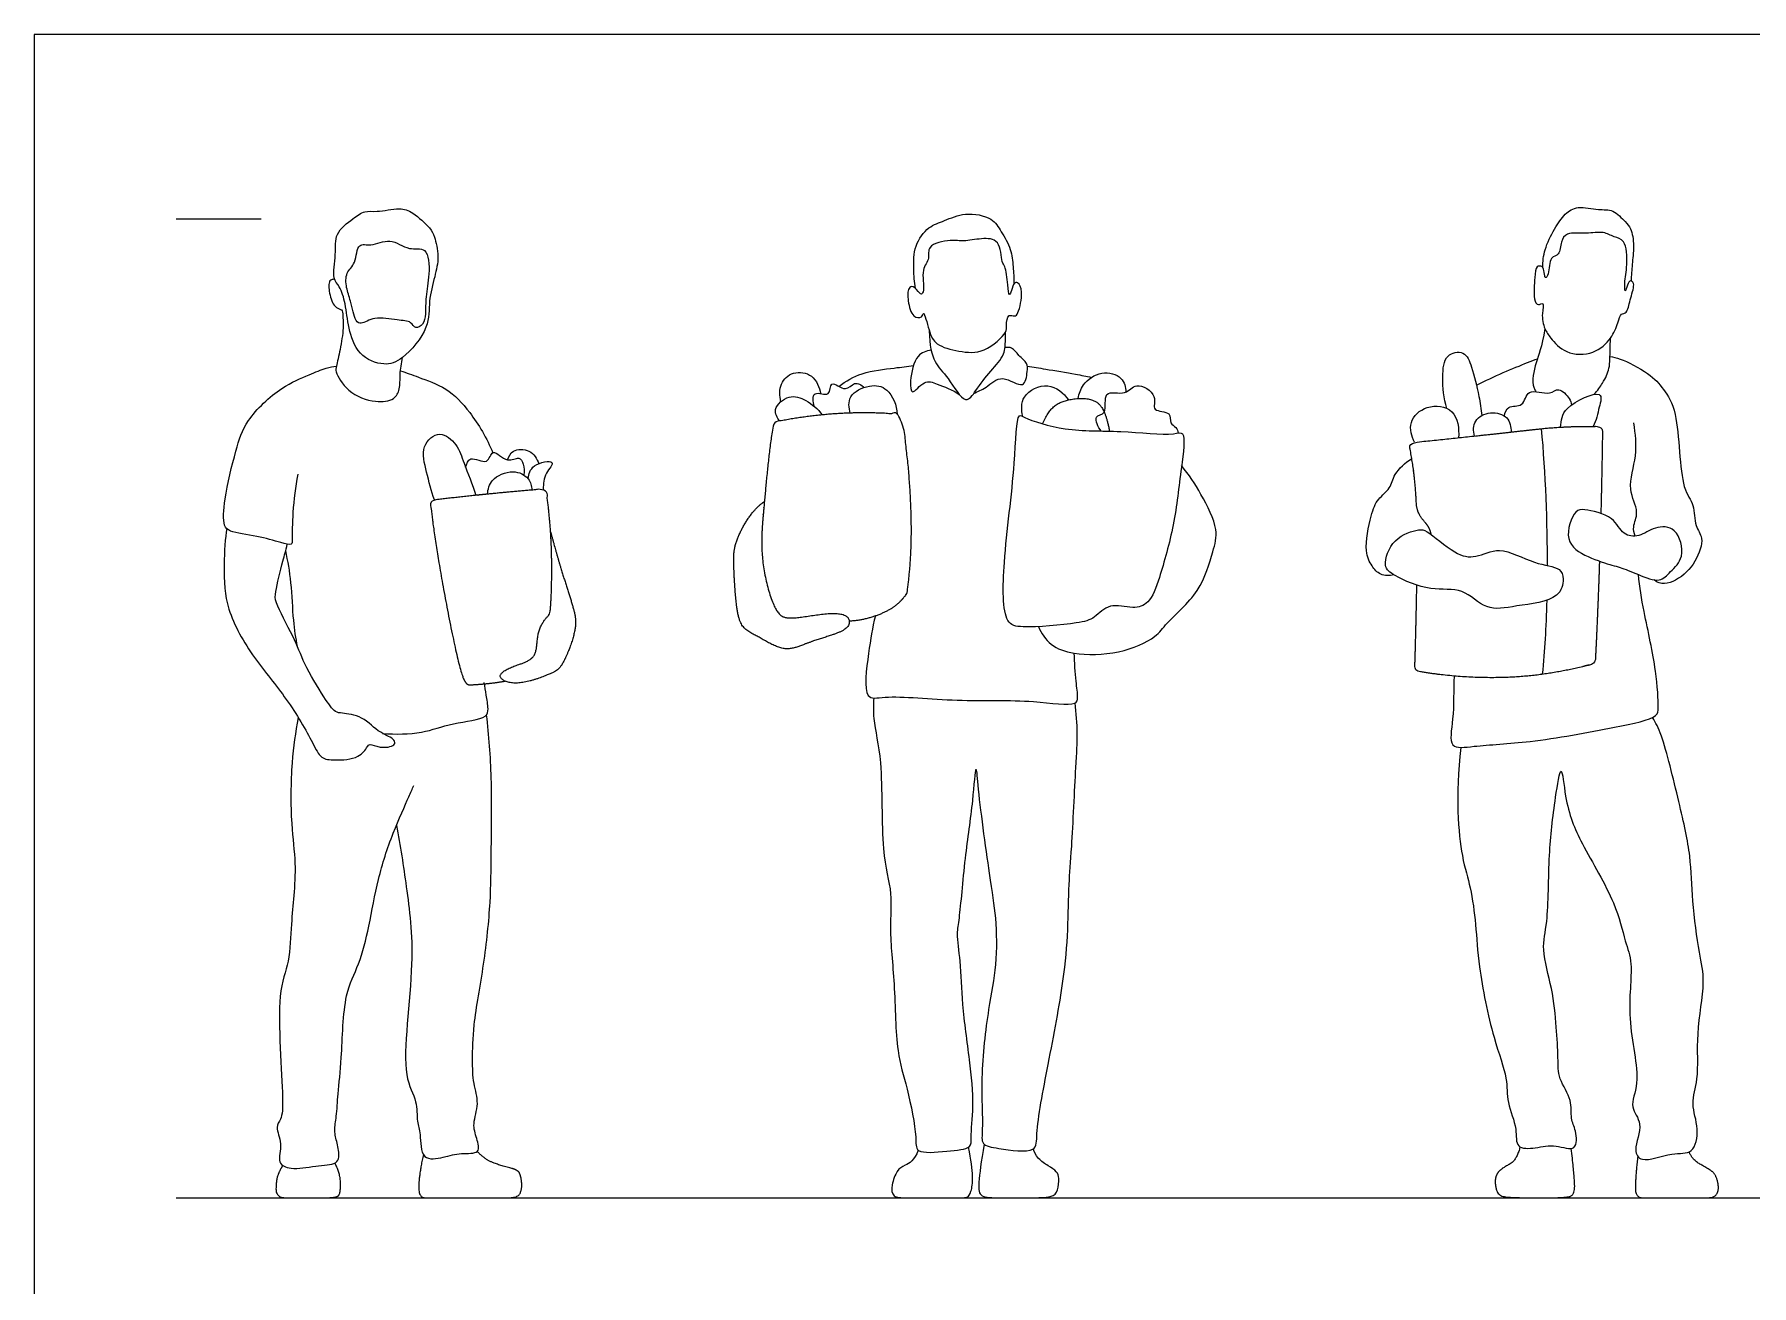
# Model space of a CAD drawing. Header units: millimetres. Extents: x 10.5 to 30.4, y -4.5 to 5.4.
# Drawn here: x 17.684 to 20.759, y 3.131 to 5.371 of the extents above; entities that cross this region are included whole.
import ezdxf

# ---------------------------------------------------------------- set-up
doc = ezdxf.new("R2010")
doc.units = ezdxf.units.MM
for name, color, linetype, true_color in [('AG-DIAGRAM', 7, 'Continuous', 0xfecc66), ('AG-GUIDES', 7, 'Continuous', 0xcccccc), ('AG-PEOPLE', 7, 'Continuous', 0x66ccff), ('X-VPRT', 6, 'Continuous', 0xff00ff)]:
    doc.layers.add(name, color=color, linetype=linetype, true_color=true_color)

msp = doc.modelspace()

# ---------------------------------------------------------------- linework, layer by layer
at = {"layer": 'AG-DIAGRAM'}
msp.add_line((17.9378, 3.2884), (23.5258, 3.2884), dxfattribs=at)
at = {"layer": 'AG-GUIDES'}
msp.add_lwpolyline([(17.9378, 5.041), (18.0902, 5.041)], dxfattribs=at)
at = {"layer": 'AG-PEOPLE'}
for points, knots in [([(18.2476, 4.8453), (18.2509, 4.8301), (18.2623, 4.7952), (18.3098, 4.7761), (18.3455, 4.7892), (18.3928, 4.8455), (18.3888, 4.8928), (18.4008, 4.9374), (18.4092, 4.9723), (18.401, 5.009), (18.3927, 5.025), (18.3619, 5.0534), (18.3379, 5.0618), (18.2975, 5.0524), (18.2748, 5.0563), (18.2538, 5.041), (18.2199, 5.0149), (18.2252, 4.978), (18.216, 4.934), (18.2319, 4.9201), (18.2421, 4.8855), (18.244, 4.8611), (18.2476, 4.8453)], [0, 0, 0, 0, 0.393521, 0.789862, 1.131269, 1.60567, 1.998013, 2.381501, 2.729105, 3.067699, 3.315802, 3.67574, 3.967518, 4.328788, 4.597257, 4.882001, 5.240426, 5.585989, 5.956155, 6.201967, 6.534059, 6.942727, 6.942727, 6.942727, 6.942727]), ([(19.2613, 4.9164), (19.2594, 4.9279), (19.258, 4.9511), (19.2581, 4.9932), (19.2837, 5.0278), (19.3139, 5.0373), (19.3499, 5.0538), (19.3994, 5.0444), (19.415, 5.018), (19.4337, 4.987), (19.4362, 4.9552), (19.4378, 4.9349), (19.4377, 4.9248)], [0, 0, 0, 0, 0.333284, 0.69624, 1.051954, 1.364647, 1.719511, 2.101853, 2.407294, 2.74297, 3.060606, 3.371541, 3.371541, 3.371541, 3.371541]), ([(20.3845, 4.9538), (20.3847, 4.9646), (20.3867, 4.9863), (20.4051, 5.0229), (20.4231, 5.0503), (20.4476, 5.0654), (20.4842, 5.0557), (20.5108, 5.0591), (20.532, 5.0354), (20.5441, 5.0244), (20.5485, 4.9911), (20.5444, 4.9598), (20.5433, 4.9397), (20.5426, 4.9298)], [0, 0, 0, 0, 0.328417, 0.697696, 1.028628, 1.32429, 1.672643, 1.968268, 2.278433, 2.512215, 2.836044, 3.167795, 3.484114, 3.484114, 3.484114, 3.484114]), ([(20.506, 4.8274), (20.4986, 4.8171), (20.4764, 4.7969), (20.4254, 4.7972), (20.3988, 4.827), (20.3872, 4.8436), (20.3815, 4.8691), (20.3883, 4.8935), (20.3751, 4.8843), (20.3669, 4.8992), (20.3708, 4.9346), (20.3713, 4.9566), (20.3848, 4.957), (20.3877, 4.9457), (20.3882, 4.9323), (20.3971, 4.9435), (20.3957, 4.9739), (20.4161, 4.975), (20.4161, 5.0005), (20.4276, 5.0181), (20.4625, 5.0131), (20.4929, 5.0196), (20.5117, 5.0078), (20.5346, 5.0036), (20.5367, 4.9572), (20.5308, 4.9296), (20.5314, 4.9059), (20.5362, 4.923), (20.5412, 4.9321), (20.5506, 4.9248), (20.5413, 4.8995), (20.5371, 4.8754), (20.5298, 4.8708), (20.524, 4.8716), (20.5189, 4.8527), (20.5123, 4.8364), (20.506, 4.8274)], [0, 0, 0, 0, 0.367915, 0.764315, 1.117678, 1.376732, 1.680197, 1.922859, 2.08654, 2.28962, 2.647698, 2.902923, 3.069932, 3.264018, 3.44074, 3.60763, 3.915579, 4.133878, 4.406008, 4.650767, 4.983128, 5.305771, 5.569732, 5.82311, 6.193976, 6.531037, 6.742551, 6.934857, 7.111529, 7.260999, 7.557842, 7.847837, 8.000237, 8.117031, 8.353285, 8.672767, 8.672767, 8.672767, 8.672767]), ([(18.243, 4.9181), (18.2446, 4.9098), (18.2506, 4.895), (18.257, 4.8582), (18.2698, 4.8511), (18.294, 4.8679), (18.3322, 4.8584), (18.3585, 4.8591), (18.3656, 4.8421), (18.3817, 4.8523), (18.3847, 4.8714), (18.3839, 4.903), (18.3922, 4.9393), (18.3893, 4.993), (18.3531, 4.9824), (18.3211, 5.0092), (18.2883, 4.99), (18.2613, 5.0001), (18.2607, 4.9601), (18.2406, 4.9457), (18.2414, 4.9264), (18.243, 4.9181)], [0, 0, 0, 0, 0.290717, 0.632342, 0.817668, 1.108494, 1.47062, 1.75503, 1.960895, 2.171128, 2.419538, 2.736467, 3.104557, 3.477404, 3.777139, 4.127404, 4.46285, 4.720554, 5.0384, 5.317643, 5.605911, 5.605911, 5.605911, 5.605911]), ([(19.4226, 4.8379), (19.4177, 4.8289), (19.3844, 4.7988), (19.3405, 4.8025), (19.297, 4.814), (19.2858, 4.8379), (19.2761, 4.8797), (19.2734, 4.8622), (19.2542, 4.8648), (19.2478, 4.8934), (19.247, 4.9168), (19.2582, 4.9223), (19.2678, 4.9081), (19.2724, 4.905), (19.2785, 4.9144), (19.2706, 4.9507), (19.2884, 4.9688), (19.2803, 4.9948), (19.3256, 5.0044), (19.3476, 4.9998), (19.3787, 5.0065), (19.4145, 5.0054), (19.4147, 4.9629), (19.423, 4.9562), (19.4266, 4.9252), (19.4288, 4.9002), (19.4339, 4.9134), (19.4368, 4.927), (19.4462, 4.9277), (19.455, 4.9091), (19.4465, 4.8733), (19.4399, 4.865), (19.4263, 4.8721), (19.4235, 4.8488), (19.425, 4.8424), (19.4226, 4.8379)], [0, 0, 0, 0, 0.395493, 0.776622, 1.137088, 1.441, 1.755158, 1.904978, 2.112059, 2.413642, 2.681188, 2.839234, 3.063193, 3.177941, 3.335776, 3.67266, 3.946403, 4.195797, 4.544307, 4.824135, 5.141148, 5.447402, 5.779421, 5.961462, 6.283819, 6.52169, 6.680257, 6.893028, 7.028886, 7.269046, 7.613316, 7.776871, 7.953052, 8.19123, 8.392098, 8.392098, 8.392098, 8.392098]), ([(18.2214, 4.9329), (18.2185, 4.9325), (18.2097, 4.9318), (18.2116, 4.9068), (18.2194, 4.8832), (18.2318, 4.8792), (18.2361, 4.8764), (18.2361, 4.8625), (18.2374, 4.8526), (18.2359, 4.8337), (18.2319, 4.8088), (18.2248, 4.7773), (18.2223, 4.7663), (18.2447, 4.7283), (18.2928, 4.7108), (18.3283, 4.7157), (18.3394, 4.7364), (18.3377, 4.7626), (18.3412, 4.7827), (18.343, 4.7928)], [0, 0, 0, 0, 0.169292, 0.437766, 0.72614, 0.917455, 1.035411, 1.239395, 1.47083, 1.47083, 1.835673, 2.152467, 2.336253, 2.696206, 3.109099, 3.434655, 3.689925, 3.981054, 4.300118, 4.300118, 4.300118, 4.300118]), ([(19.2862, 4.8406), (19.2865, 4.8142), (19.2937, 4.7821), (19.3198, 4.7595), (19.3501, 4.7044), (19.3711, 4.7364), (19.395, 4.7685), (19.4227, 4.7963), (19.4222, 4.8232), (19.4227, 4.833), (19.4226, 4.8379)], [0, 0, 0, 0, 0.37796, 0.728751, 1.122543, 1.400846, 1.774706, 2.122942, 2.403065, 2.6181, 2.6181, 2.6181, 2.6181]), ([(20.3885, 4.8444), (20.3823, 4.8098), (20.3734, 4.7884), (20.3634, 4.7484), (20.3709, 4.7336), (20.3723, 4.7315)], [0, 0, 0, 0, 0.448457, 0.8527232, 0.9209358, 0.9209358, 0.9209358, 0.9209358]), ([(20.4769, 4.7268), (20.4827, 4.7333), (20.4949, 4.7514), (20.5053, 4.772), (20.5048, 4.8058), (20.5058, 4.8201), (20.506, 4.8274)], [1.860591, 1.860591, 1.860591, 1.860591, 2.068354, 2.380472, 2.708196, 2.979501, 2.979501, 2.979501, 2.979501]), ([(19.2895, 4.8061), (19.2811, 4.8042), (19.2609, 4.799), (19.2514, 4.7543), (19.2531, 4.7207), (19.2776, 4.7548), (19.301, 4.7441), (19.3282, 4.7352), (19.3398, 4.7266)], [0, 0, 0, 0, 0.287386, 0.670272, 0.921218, 1.212804, 1.484904, 1.856874, 1.856874, 1.856874, 1.856874]), ([(19.3659, 4.7283), (19.3732, 4.7321), (19.3886, 4.7372), (19.4159, 4.7661), (19.4576, 4.7317), (19.4615, 4.7684), (19.4632, 4.783), (19.4458, 4.7957), (19.4352, 4.8113), (19.4258, 4.811), (19.4219, 4.8105)], [0, 0, 0, 0, 0.2806, 0.609015, 0.950123, 1.228154, 1.447054, 1.698405, 1.939161, 2.133915, 2.133915, 2.133915, 2.133915]), ([(20.213, 4.7016), (20.2069, 4.7193), (20.2046, 4.7551), (20.2075, 4.7995), (20.2463, 4.806), (20.2584, 4.7732), (20.2694, 4.732), (20.2741, 4.7003), (20.2754, 4.6887)], [0, 0, 0, 0, 0.433926, 0.796012, 1.098097, 1.410815, 1.838105, 2.078409, 2.078409, 2.078409, 2.078409]), ([(18.1554, 4.5836), (18.1513, 4.5611), (18.1459, 4.5188), (18.1454, 4.4694), (18.1461, 4.4556), (18.122, 4.4622), (18.0837, 4.4734), (18.0348, 4.4792), (18.021, 4.4923), (18.0235, 4.5431), (18.0443, 4.6261), (18.0613, 4.6816), (18.1244, 4.7407), (18.1736, 4.7609), (18.2054, 4.7743), (18.2185, 4.7764), (18.2247, 4.7772)], [0, 0, 0, 0, 0.47537, 0.873634, 1.040365, 1.28835, 1.671798, 2.067468, 2.289246, 2.681391, 3.217432, 3.658988, 4.179844, 4.603435, 4.930895, 5.179967, 5.179967, 5.179967, 5.179967]), ([(18.3393, 4.7689), (18.3502, 4.7654), (18.3716, 4.7572), (18.4244, 4.7387), (18.4656, 4.6951), (18.4947, 4.6479), (18.5046, 4.6221)], [0, 0, 0, 0, 0.335093, 0.753722, 1.197069, 1.718481, 1.718481, 1.718481, 1.718481]), ([(19.0206, 4.7136), (19.0177, 4.7237), (19.0175, 4.7468), (19.0415, 4.7692), (19.0795, 4.764), (19.0897, 4.7395), (19.0915, 4.728)], [0, 0, 0, 0, 0.31694, 0.620081, 0.942438, 1.276271, 1.276271, 1.276271, 1.276271]), ([(19.1244, 4.741), (19.1372, 4.7503), (19.1641, 4.7672), (19.2236, 4.7736), (19.2463, 4.777), (19.2578, 4.7782)], [0, 0, 0, 0, 0.389537, 0.819338, 1.151958, 1.151958, 1.151958, 1.151958]), ([(19.4619, 4.7771), (19.4728, 4.7754), (19.4938, 4.772), (19.5484, 4.7632), (19.5671, 4.7591), (19.5767, 4.757)], [0, 0, 0, 0, 0.325532, 0.739375, 1.046266, 1.046266, 1.046266, 1.046266]), ([(19.5529, 4.7192), (19.5543, 4.7278), (19.5596, 4.7456), (19.5935, 4.7713), (19.6335, 4.7593), (19.6378, 4.7395), (19.6384, 4.7309)], [0, 0, 0, 0, 0.289766, 0.641731, 0.977813, 1.265625, 1.265625, 1.265625, 1.265625]), ([(20.266, 4.7431), (20.2816, 4.7512), (20.3118, 4.7654), (20.353, 4.7817), (20.37, 4.7888), (20.3751, 4.7903)], [0, 0, 0, 0, 0.421007, 0.807957, 1.010306, 1.010306, 1.010306, 1.010306]), ([(20.505, 4.7944), (20.5112, 4.7933), (20.5244, 4.7915), (20.5777, 4.7639), (20.6006, 4.7369), (20.6297, 4.6937), (20.629, 4.5583), (20.6573, 4.5318), (20.6553, 4.4902), (20.6749, 4.4699), (20.6595, 4.4256), (20.6277, 4.3919), (20.5948, 4.384), (20.5843, 4.3944)], [0, 0, 0, 0, 0.252203, 0.695697, 1.111067, 1.531376, 2.201771, 2.560272, 2.908024, 3.197383, 3.575081, 3.962372, 4.290944, 4.290944, 4.290944, 4.290944]), ([(19.08, 4.7055), (19.0781, 4.7127), (19.0746, 4.737), (19.1114, 4.7189), (19.1066, 4.7562), (19.138, 4.7279), (19.1511, 4.7522), (19.165, 4.7431), (19.1697, 4.7391)], [0, 0, 0, 0, 0.266332, 0.540494, 0.779813, 1.063395, 1.309726, 1.552485, 1.552485, 1.552485, 1.552485]), ([(19.1446, 4.6932), (19.1422, 4.7025), (19.1389, 4.7262), (19.1791, 4.7455), (19.2145, 4.7399), (19.2282, 4.7069), (19.2288, 4.6913)], [0, 0, 0, 0, 0.304365, 0.654584, 0.974697, 1.360892, 1.360892, 1.360892, 1.360892]), ([(19.4536, 4.6873), (19.4512, 4.6986), (19.4486, 4.7261), (19.5006, 4.7524), (19.5266, 4.7288), (19.5357, 4.7168)], [0, 0, 0, 0, 0.33284, 0.716088, 1.095144, 1.095144, 1.095144, 1.095144]), ([(19.5942, 4.661), (19.5884, 4.6676), (19.5777, 4.6903), (19.6073, 4.6895), (19.5938, 4.7379), (19.64, 4.7225), (19.6543, 4.7517), (19.6977, 4.7258), (19.6814, 4.6946), (19.7217, 4.6971), (19.7151, 4.6739), (19.7295, 4.6687), (19.7313, 4.6609), (19.732, 4.6574)], [0, 0, 0, 0, 0.288424, 0.519418, 0.837019, 1.155674, 1.437651, 1.778915, 2.046935, 2.333165, 2.559786, 2.759208, 2.944216, 2.944216, 2.944216, 2.944216]), ([(20.3158, 4.6882), (20.3171, 4.6938), (20.3207, 4.7084), (20.3517, 4.7022), (20.3553, 4.7405), (20.398, 4.7229), (20.4125, 4.742), (20.4339, 4.719), (20.4354, 4.7118), (20.4363, 4.7079)], [0, 0, 0, 0, 0.239415, 0.519537, 0.812365, 1.156671, 1.400107, 1.688125, 1.888141, 1.888141, 1.888141, 1.888141]), ([(19.0181, 4.6788), (19.0139, 4.6848), (19.004, 4.7009), (19.0354, 4.7282), (19.0665, 4.7172), (19.087, 4.7006), (19.0943, 4.6899)], [0, 0, 0, 0, 0.264517, 0.5872, 0.899582, 1.251315, 1.251315, 1.251315, 1.251315]), ([(20.155, 4.6408), (20.1496, 4.6514), (20.1423, 4.6783), (20.1754, 4.7096), (20.2302, 4.7041), (20.2352, 4.665), (20.2337, 4.6491)], [0, 0, 0, 0, 0.346018, 0.708535, 1.095095, 1.496882, 1.496882, 1.496882, 1.496882]), ([(20.4166, 4.668), (20.418, 4.6798), (20.418, 4.7048), (20.4964, 4.7398), (20.4843, 4.701), (20.4805, 4.6801), (20.4748, 4.6694)], [0, 0, 0, 0, 0.346835, 0.802554, 1.075458, 1.424515, 1.424515, 1.424515, 1.424515]), ([(19.4476, 4.688), (19.4416, 4.6825), (19.4404, 4.5876), (19.4179, 4.4373), (19.417, 4.3162), (19.4549, 4.3078), (19.5504, 4.3156), (19.5819, 4.3247), (19.6086, 4.355), (19.6504, 4.3414), (19.6821, 4.3521), (19.6999, 4.4022), (19.7264, 4.495), (19.7356, 4.5864), (19.7471, 4.6635), (19.7192, 4.6518), (19.6237, 4.6634), (19.5357, 4.6587), (19.4596, 4.6823), (19.4496, 4.6899), (19.4476, 4.688)], [0, 0, 0, 0, 0.520292, 1.274582, 1.850903, 2.158208, 2.709101, 3.040627, 3.370189, 3.72725, 4.029248, 4.423086, 4.9804, 5.554185, 5.992743, 6.222658, 6.770182, 7.334391, 7.823866, 8.001257, 8.001257, 8.001257, 8.001257]), ([(20.2622, 4.6521), (20.2602, 4.6609), (20.2596, 4.6822), (20.2907, 4.6976), (20.3242, 4.6888), (20.328, 4.6681), (20.3279, 4.6592)], [0, 0, 0, 0, 0.3007, 0.619181, 0.937504, 1.236393, 1.236393, 1.236393, 1.236393]), ([(20.5499, 4.4729), (20.5484, 4.4784), (20.5446, 4.4903), (20.559, 4.5173), (20.5338, 4.5578), (20.5557, 4.6173), (20.5504, 4.6561), (20.5477, 4.6755)], [0, 0, 0, 0, 0.238934, 0.537347, 0.915439, 1.36506, 1.809174, 1.809174, 1.809174, 1.809174]), ([(18.4004, 4.5377), (18.394, 4.5537), (18.3872, 4.5865), (18.3737, 4.6333), (18.41, 4.6653), (18.4423, 4.6363), (18.4528, 4.6029), (18.4683, 4.5653), (18.4743, 4.5459)], [0, 0, 0, 0, 0.412526, 0.799097, 1.138884, 1.474457, 1.820428, 2.26771, 2.26771, 2.26771, 2.26771]), ([(18.456, 4.5962), (18.4577, 4.6019), (18.4623, 4.6199), (18.4972, 4.5968), (18.5026, 4.6345), (18.5304, 4.6012), (18.5519, 4.6178), (18.5608, 4.6012), (18.5618, 4.5886), (18.5602, 4.5824)], [0, 0, 0, 0, 0.241945, 0.544263, 0.79682, 1.103727, 1.361345, 1.572368, 1.824414, 1.824414, 1.824414, 1.824414]), ([(18.531, 4.6095), (18.5331, 4.6154), (18.5391, 4.6288), (18.5728, 4.6294), (18.5839, 4.6114), (18.5871, 4.6025)], [0, 0, 0, 0, 0.2473511, 0.5495004, 0.8549356, 0.8549356, 0.8549356, 0.8549356]), ([(18.4951, 4.548), (18.4961, 4.5568), (18.5001, 4.5761), (18.5405, 4.594), (18.5708, 4.5782), (18.5742, 4.5625), (18.5746, 4.5553)], [0, 0, 0, 0, 0.293957, 0.652863, 0.966795, 1.231445, 1.231445, 1.231445, 1.231445]), ([(18.5679, 4.5756), (18.5694, 4.584), (18.5726, 4.602), (18.6227, 4.6116), (18.596, 4.5841), (18.5955, 4.5664), (18.5949, 4.5567)], [0, 0, 0, 0, 0.29082, 0.613022, 0.880657, 1.190693, 1.190693, 1.190693, 1.190693]), ([(19.4815, 4.311), (19.4866, 4.299), (19.5028, 4.2753), (19.5466, 4.2596), (19.6249, 4.2601), (19.6926, 4.2901), (19.7106, 4.319), (19.7735, 4.3714), (19.7934, 4.444), (19.8056, 4.4849), (19.7727, 4.55), (19.7511, 4.583), (19.738, 4.5991)], [0, 0, 0, 0, 0.353058, 0.727688, 1.231621, 1.703446, 2.029315, 2.530721, 3.017636, 3.377213, 3.84323, 4.288413, 4.288413, 4.288413, 4.288413]), ([(20.1181, 4.4035), (20.1105, 4.4016), (20.0928, 4.4017), (20.0778, 4.4201), (20.0638, 4.4466), (20.0762, 4.5095), (20.0876, 4.5397), (20.1131, 4.5575), (20.1171, 4.5854), (20.1384, 4.6045), (20.1501, 4.6116)], [0, 0, 0, 0, 0.281756, 0.550523, 0.862344, 1.320206, 1.653196, 1.957216, 2.255501, 2.626017, 2.626017, 2.626017, 2.626017]), ([(20.5929, 4.3944), (20.5828, 4.3926), (20.5558, 4.4042), (20.5232, 4.4175), (20.5082, 4.4206), (20.4647, 4.4346), (20.4192, 4.4621), (20.4411, 4.5204), (20.4599, 4.5213), (20.5131, 4.5097), (20.5259, 4.474), (20.5584, 4.4704), (20.5843, 4.4908), (20.6266, 4.4906), (20.6403, 4.4338), (20.6136, 4.4103), (20.6011, 4.3959), (20.5929, 4.3944)], [0, 0, 0, 0, 0.358383, 0.70179, 0.926983, 1.316189, 1.715242, 2.120392, 2.356099, 2.767401, 3.106795, 3.404025, 3.734728, 4.073608, 4.471058, 4.806983, 5.099327, 5.099327, 5.099327, 5.099327]), ([(18.0287, 4.4859), (18.025, 4.4706), (18.0227, 4.4064), (18.0255, 4.3409), (18.0766, 4.2518), (18.1353, 4.1853), (18.1813, 4.1069), (18.1954, 4.074), (18.2225, 4.0712), (18.2645, 4.0734), (18.2796, 4.0947), (18.2846, 4.1022), (18.3024, 4.0925), (18.3303, 4.0962), (18.3296, 4.111), (18.3003, 4.1197), (18.2734, 4.1509), (18.2358, 4.1562), (18.2214, 4.1567), (18.2004, 4.187), (18.1656, 4.2452), (18.15, 4.2912), (18.114, 4.3531), (18.1153, 4.3733), (18.1268, 4.4226), (18.1343, 4.4468), (18.1365, 4.4585)], [9.801504, 9.801504, 9.801504, 9.801504, 10.14146, 10.637819, 11.205236, 11.761172, 12.304341, 12.624598, 12.906212, 13.274733, 13.554458, 13.699717, 13.946499, 14.23432, 14.399359, 14.699724, 15.074262, 15.414884, 15.617827, 15.949392, 16.422491, 16.843459, 17.310497, 17.569976, 17.998404, 18.232109, 18.232109, 18.232109, 18.232109]), ([(20.1775, 4.4808), (20.1715, 4.4845), (20.1616, 4.4854), (20.1157, 4.4718), (20.0961, 4.4188), (20.1207, 4.4001), (20.1842, 4.3722), (20.2414, 4.3833), (20.2831, 4.337), (20.3365, 4.3489), (20.4146, 4.357), (20.4234, 4.3954), (20.4164, 4.4184), (20.3667, 4.4218), (20.3086, 4.4575), (20.2651, 4.4321), (20.2264, 4.439), (20.1891, 4.4738), (20.1775, 4.4808)], [0, 0, 0, 0, 0.232099, 0.636079, 1.03429, 1.326862, 1.803825, 2.236837, 2.655135, 3.07967, 3.575979, 3.900256, 4.150809, 4.542975, 5.013438, 5.396384, 5.752398, 6.194531, 6.194531, 6.194531, 6.194531]), ([(18.1549, 4.275), (18.1522, 4.2906), (18.1469, 4.3219), (18.1448, 4.3905), (18.1379, 4.428), (18.134, 4.4471)], [0, 0, 0, 0, 0.395184, 0.865937, 1.303466, 1.303466, 1.303466, 1.303466]), ([(20.2262, 4.2223), (20.2244, 4.1967), (20.2267, 4.1505), (20.2135, 4.0896), (20.2686, 4.0987), (20.365, 4.1025), (20.5044, 4.1287), (20.5902, 4.1462), (20.5922, 4.1676), (20.5883, 4.2368), (20.5683, 4.3228), (20.5577, 4.3822), (20.5558, 4.4041)], [0, 0, 0, 0, 0.507764, 0.901762, 1.25794, 1.839696, 2.556141, 3.063036, 3.286695, 3.755874, 4.354542, 4.712932, 4.712932, 4.712932, 4.712932]), ([(19.1899, 4.3303), (19.1839, 4.3082), (19.1782, 4.2694), (19.1657, 4.176), (19.2132, 4.1894), (19.3414, 4.175), (19.4621, 4.1818), (19.5485, 4.1665), (19.5531, 4.1856), (19.5481, 4.2145), (19.5465, 4.2466), (19.5456, 4.2634)], [0, 0, 0, 0, 0.4685, 0.957026, 1.269209, 1.911056, 2.570542, 3.055937, 3.249856, 3.552706, 3.953402, 3.953402, 3.953402, 3.953402]), ([(18.3073, 4.1197), (18.3304, 4.1178), (18.3787, 4.1183), (18.4292, 4.1389), (18.4948, 4.1451), (18.497, 4.1643), (18.4928, 4.1888), (18.4906, 4.2033), (18.4893, 4.2108)], [0, 0, 0, 0, 0.477582, 0.919403, 1.357689, 1.572434, 1.856611, 2.129831, 2.129831, 2.129831, 2.129831]), ([(19.1869, 4.183), (19.1859, 4.1714), (19.1851, 4.1396), (19.2045, 4.0675), (19.1983, 3.9071), (19.2214, 3.8341), (19.2135, 3.7682), (19.2254, 3.671), (19.2257, 3.5503), (19.2469, 3.4874), (19.2646, 3.4005), (19.2599, 3.3656), (19.3173, 3.3723), (19.3629, 3.3753), (19.3597, 3.3988), (19.3672, 3.4556), (19.3586, 3.5358), (19.3448, 3.6335), (19.343, 3.7084), (19.3347, 3.7618), (19.3413, 3.7895), (19.3492, 3.8934), (19.3647, 3.9936), (19.3698, 4.0728), (19.3726, 4.0192), (19.394, 3.8609), (19.4062, 3.7916), (19.4076, 3.7035), (19.3909, 3.625), (19.377, 3.5059), (19.3832, 3.4152), (19.378, 3.3817), (19.4109, 3.3767), (19.4806, 3.3659), (19.4762, 3.4095), (19.4999, 3.5311), (19.5274, 3.6742), (19.5349, 3.765), (19.5357, 3.8507), (19.5415, 3.9105), (19.5485, 4.0637), (19.5525, 4.1177), (19.5496, 4.1562), (19.5472, 4.1742)], [0.11488, 0.11488, 0.11488, 0.11488, 0.39803, 0.857477, 1.481419, 1.979718, 2.431056, 3.001814, 3.623903, 4.104448, 4.637597, 4.920278, 5.324815, 5.693312, 5.924874, 6.35007, 6.872607, 7.442868, 7.944631, 8.346014, 8.653466, 9.22075, 9.724418, 10.13282, 10.424528, 11.069449, 11.565873, 12.084664, 12.601283, 13.234426, 13.781927, 14.067438, 14.376402, 14.820717, 15.127245, 15.766355, 16.469351, 17.017988, 17.53077, 17.986178, 18.587661, 19.018883, 19.435053, 19.435053, 19.435053, 19.435053]), ([(18.3322, 3.9552), (18.3395, 3.9188), (18.3502, 3.8413), (18.3683, 3.7126), (18.3367, 3.5097), (18.3704, 3.4647), (18.3681, 3.4242), (18.3763, 3.4034), (18.3745, 3.3528), (18.4186, 3.3609), (18.4456, 3.3693), (18.484, 3.3657), (18.4755, 3.3961), (18.4675, 3.4212), (18.4815, 3.4572), (18.4689, 3.4934), (18.4682, 3.5373), (18.4693, 3.6003), (18.49, 3.7072), (18.5013, 3.8178), (18.5017, 3.9071), (18.504, 4.0412), (18.4977, 4.1153), (18.4937, 4.1531)], [0, 0, 0, 0, 0.604258, 1.279671, 2.085004, 2.495236, 2.834736, 3.118776, 3.479342, 3.809102, 4.139855, 4.446309, 4.717098, 5.017937, 5.36085, 5.708989, 6.082364, 6.534107, 7.135626, 7.73935, 8.284045, 8.941379, 9.553367, 9.553367, 9.553367, 9.553367]), ([(18.1565, 4.148), (18.1513, 4.1212), (18.1432, 4.0684), (18.1422, 3.9585), (18.1527, 3.8893), (18.1485, 3.8287), (18.1435, 3.7789), (18.1413, 3.7073), (18.115, 3.6529), (18.1307, 3.471), (18.1274, 3.4303), (18.1141, 3.414), (18.1299, 3.3855), (18.1167, 3.3499), (18.1452, 3.3376), (18.1859, 3.3456), (18.224, 3.3476), (18.2307, 3.3615), (18.2262, 3.3867), (18.2198, 3.4088), (18.2255, 3.4352), (18.2271, 3.4774), (18.2353, 3.5394), (18.2363, 3.652), (18.2666, 3.7054), (18.284, 3.7759), (18.2983, 3.8595), (18.3235, 3.938), (18.3541, 4.0051), (18.3602, 4.0195), (18.3631, 4.0263)], [0, 0, 0, 0, 0.517681, 1.114654, 1.59904, 2.034852, 2.445612, 2.911604, 3.374142, 4.142495, 4.503556, 4.732675, 5.04473, 5.371163, 5.644288, 6.025578, 6.367899, 6.565743, 6.851142, 7.126298, 7.417068, 7.781136, 8.243613, 8.846372, 9.294342, 9.773953, 10.302841, 10.836624, 11.318037, 11.587205, 11.587205, 11.587205, 11.587205]), ([(20.2382, 4.0946), (20.2277, 4.0063), (20.2365, 3.9006), (20.2562, 3.846), (20.2654, 3.7743), (20.269, 3.7015), (20.2937, 3.5762), (20.3224, 3.5048), (20.3192, 3.4589), (20.3401, 3.4141), (20.3341, 3.375), (20.3739, 3.3769), (20.4058, 3.3853), (20.4472, 3.3684), (20.4447, 3.4101), (20.4334, 3.4298), (20.4384, 3.4641), (20.4115, 3.5009), (20.4125, 3.5398), (20.409, 3.5955), (20.4028, 3.662), (20.3808, 3.7333), (20.3954, 3.7834), (20.3942, 3.903), (20.4045, 3.9855), (20.4181, 4.0762), (20.4254, 3.9882), (20.4534, 3.9204), (20.5155, 3.8202), (20.5309, 3.7486), (20.5479, 3.7056), (20.5324, 3.6087), (20.5627, 3.4972), (20.5374, 3.4509), (20.567, 3.4215), (20.5452, 3.3752), (20.5616, 3.3486), (20.6152, 3.3712), (20.6556, 3.3641), (20.6655, 3.4137), (20.6483, 3.4569), (20.6654, 3.5025), (20.6579, 3.5819), (20.6771, 3.6741), (20.6642, 3.7269), (20.6515, 3.8213), (20.6506, 3.9004), (20.6306, 3.9886), (20.5991, 4.1184), (20.5868, 4.1385), (20.5813, 4.1482)], [0, 0, 0, 0, 0.712553, 1.149528, 1.611431, 2.105396, 2.747619, 3.242886, 3.616939, 4.014578, 4.327513, 4.63709, 4.983522, 5.304131, 5.609348, 5.887969, 6.206823, 6.577887, 6.926573, 7.346138, 7.818052, 8.293921, 8.700937, 9.316335, 9.866325, 10.187352, 10.493234, 11.001778, 11.62174, 12.098985, 12.47042, 13.028352, 13.63808, 14.013407, 14.339449, 14.724298, 14.982557, 15.396042, 15.733969, 16.09164, 16.475163, 16.85528, 17.364039, 17.907858, 18.327288, 18.871884, 19.380011, 19.927463, 20.480216, 20.81584, 20.81584, 20.81584, 20.81584])]:
    msp.add_open_spline(points, degree=3, knots=knots, dxfattribs=at)
for points, degree in [([(19.4891, 4.6741), (19.5015, 4.7031), (19.5357, 4.719), (19.5799, 4.7197), (19.6021, 4.6971), (19.6089, 4.6608)], 2), ([(20.3931, 4.4202), (20.393, 4.4951), (20.39, 4.5864), (20.3824, 4.6653)], 3), ([(20.3844, 4.2255), (20.3883, 4.27), (20.3912, 4.3065), (20.3924, 4.3584)], 3), ([(19.3846, 3.3841), (19.3788, 3.3527), (19.3734, 3.3089), (19.376, 3.2884), (19.4092, 3.2884), (19.4687, 3.2884), (19.5075, 3.2884), (19.5173, 3.3003), (19.5188, 3.3252), (19.516, 3.3347), (19.4989, 3.3456), (19.4811, 3.3566), (19.4724, 3.3731), (19.4724, 3.3759)], 3), ([(18.3804, 3.3657), (18.3721, 3.3273), (18.3721, 3.2884), (18.3939, 3.2884), (18.4714, 3.2884), (18.5168, 3.2884), (18.5502, 3.2884), (18.5575, 3.3049), (18.555, 3.3284), (18.5484, 3.339), (18.512, 3.3477), (18.4884, 3.3589), (18.4766, 3.3714)], 2), ([(19.2664, 3.3737), (19.2595, 3.3548), (19.2404, 3.3452), (19.2289, 3.3395), (19.2175, 3.31), (19.2197, 3.2884), (19.2436, 3.2884), (19.284, 3.2884), (19.3456, 3.2884), (19.3548, 3.2884), (19.3612, 3.2969), (19.3656, 3.3234), (19.361, 3.3556), (19.3564, 3.3789)], 3), ([(20.3437, 3.3795), (20.3386, 3.3554), (20.3099, 3.3402), (20.3009, 3.3292), (20.2987, 3.3142), (20.3042, 3.2923), (20.3269, 3.2884), (20.3818, 3.2884), (20.4255, 3.2884), (20.442, 3.2933), (20.4415, 3.327), (20.4355, 3.3767)], 2), ([(20.5546, 3.3624), (20.5504, 3.3235), (20.5504, 3.2884), (20.5763, 3.2884), (20.6287, 3.2884), (20.6687, 3.2884), (20.6928, 3.2884), (20.7008, 3.3038), (20.6946, 3.3303), (20.6804, 3.3408), (20.653, 3.3556), (20.6464, 3.3704)], 2), ([(18.1287, 3.3462), (18.1237, 3.3386), (18.1165, 3.3198), (18.1165, 3.2884), (18.1497, 3.2884), (18.1856, 3.2884), (18.2249, 3.2884), (18.232, 3.2961), (18.2322, 3.3301), (18.222, 3.3507)], 2)]:
    msp.add_open_spline(points, degree=degree, dxfattribs=at)
for points, weights, knots in [([(19.1428, 4.3213), (19.169, 4.3216), (19.2196, 4.3388), (19.2374, 4.3589), (19.2449, 4.3682), (19.2459, 4.3695), (19.2466, 4.371), (19.2468, 4.3727), (19.2509, 4.4065), (19.2579, 4.4754), (19.2496, 4.6147), (19.237, 4.684), (19.2362, 4.6881), (19.2331, 4.691), (19.2288, 4.6913), (19.1944, 4.6939), (19.1244, 4.6948), (19.0505, 4.6853), (19.0137, 4.6779), (19.01, 4.6772), (19.0073, 4.6744), (19.0066, 4.6706), (18.9984, 4.6216), (18.9901, 4.5214), (18.9814, 4.4341), (19.0084, 4.3335), (19.0368, 4.3227), (19.0973, 4.3358), (19.1424, 4.3346), (19.1453, 4.3076), (19.1071, 4.2938), (19.0658, 4.2815), (19.0266, 4.2633), (18.9793, 4.2944), (18.9465, 4.3084), (18.9389, 4.3602), (18.9357, 4.4245), (18.9361, 4.4616), (18.9654, 4.5145), (18.9858, 4.5313), (18.991, 4.5348)], [1, 1, 1, 1, 1, 0.974927821066, 0.974927821066, 1, 1, 1, 1, 1, 0.860945262263, 0.860945262263, 1, 1, 1, 1, 1, 0.882504220281, 0.882504220281, 1, 1, 1, 1, 1, 1, 1, 1, 1, 1, 1, 1, 1, 1, 1, 1, 1, 1, 1, 1], [0, 0, 0, 0, 0.499971, 0.829409, 0.829409, 0.829409, 0.84513, 0.84513, 0.84513, 1.411411, 2.214847, 2.214847, 2.214847, 2.252427, 2.252427, 2.252427, 2.809413, 3.391832, 3.391832, 3.391832, 3.426277, 3.426277, 3.426277, 4.098854, 4.654172, 5.200078, 5.480779, 5.928842, 6.287228, 6.514297, 6.854517, 7.236782, 7.592417, 8.001993, 8.327202, 8.720161, 9.174219, 9.523064, 9.995208, 10.148091, 10.148091, 10.148091, 10.148091]), ([(20.185, 4.4757), (20.1838, 4.4806), (20.1807, 4.491), (20.1673, 4.504), (20.161, 4.516), (20.1584, 4.5281), (20.1564, 4.5754), (20.1517, 4.602), (20.147, 4.6304), (20.1466, 4.6329), (20.1472, 4.6353), (20.1487, 4.6373), (20.1503, 4.6394), (20.1525, 4.6406), (20.155, 4.6408), (20.202, 4.6457), (20.2961, 4.6556), (20.3529, 4.662), (20.3824, 4.6653), (20.4061, 4.6677), (20.4488, 4.6697), (20.4735, 4.6694), (20.4826, 4.6693), (20.4879, 4.6692), (20.4915, 4.6654), (20.4915, 4.6601), (20.4908, 4.6116), (20.4898, 4.5619), (20.4886, 4.5135)], [1, 1, 1, 1, 1, 1, 1, 1, 1, 0.945206674752, 0.945206674752, 1, 0.945206674752, 0.945206674752, 1, 1, 1, 1, 1, 1, 1, 1, 1, 0.805706726457, 0.805706726457, 1, 1, 1, 1], [0, 0, 0, 0, 0.227134, 0.486629, 0.696646, 0.696646, 0.775874, 1.299452, 1.299452, 1.299452, 1.324182, 1.324182, 1.324182, 1.348913, 1.348913, 1.348913, 2.01141, 2.557695, 2.557695, 2.557695, 3.047226, 3.316261, 3.316261, 3.316261, 3.363712, 3.363712, 3.363712, 3.919695, 3.919695, 3.919695, 3.919695]), ([(18.6082, 4.4803), (18.6146, 4.4567), (18.627, 4.4116), (18.6492, 4.3454), (18.6573, 4.3086), (18.63, 4.2388), (18.6115, 4.2272), (18.5446, 4.2012), (18.507, 4.2229), (18.5436, 4.2421), (18.5863, 4.2523), (18.5817, 4.2987), (18.5992, 4.3273), (18.6072, 4.3324), (18.6103, 4.3723), (18.6115, 4.4603), (18.605, 4.5188), (18.6014, 4.5496), (18.6008, 4.5542), (18.5972, 4.5572), (18.5925, 4.5568), (18.5606, 4.5542), (18.4967, 4.5485), (18.4326, 4.5415), (18.4006, 4.5377), (18.3984, 4.5374), (18.3965, 4.5363), (18.3951, 4.5346), (18.3938, 4.5329), (18.3932, 4.5307), (18.3934, 4.5285), (18.398, 4.4902), (18.4077, 4.4194), (18.4446, 4.2284), (18.4546, 4.213), (18.4564, 4.2103), (18.4581, 4.2078), (18.4607, 4.2065), (18.4636, 4.2066), (18.4848, 4.2076), (18.5053, 4.2096), (18.5268, 4.2133)], [1, 1, 1, 1, 1, 1, 1, 1, 1, 1, 1, 1, 1, 1, 1, 1, 1, 1, 0.813626566779, 0.813626566779, 1, 1, 1, 1, 1, 0.949179636661, 0.949179636661, 1, 0.949179636661, 0.949179636661, 1, 1, 1, 1, 1, 1, 0.914593222979, 0.914593222979, 1, 1, 1, 1], [0, 0, 0, 0, 0.490357, 0.959551, 1.319568, 1.792339, 2.072359, 2.552453, 2.848505, 3.15967, 3.525012, 3.888924, 4.212537, 4.420103, 4.420103, 4.99254, 5.527111, 5.527111, 5.527111, 5.568457, 5.568457, 5.568457, 6.108625, 6.649169, 6.649169, 6.649169, 6.670371, 6.670371, 6.670371, 6.691574, 6.691574, 6.691574, 7.296643, 8.094213, 8.248115, 8.248115, 8.248115, 8.275724, 8.275724, 8.275724, 8.683712, 8.683712, 8.683712, 8.683712]), ([(20.4861, 4.4282), (20.4841, 4.3673), (20.4817, 4.3104), (20.4788, 4.2515), (20.4786, 4.2475), (20.476, 4.2443), (20.4721, 4.2433), (20.4271, 4.2313), (20.3338, 4.2147), (20.2194, 4.2206), (20.163, 4.2305), (20.1584, 4.2313), (20.1554, 4.235), (20.1556, 4.2397), (20.1563, 4.26), (20.1571, 4.2878), (20.1586, 4.3546), (20.1591, 4.3851)], [1, 1, 1, 1, 0.871785092546, 0.871785092546, 1, 1, 1, 1, 1, 0.836202866438, 0.836202866438, 1, 1, 1, 1, 1], [4.253576, 4.253576, 4.253576, 4.253576, 4.988331, 4.988331, 4.988331, 5.02653, 5.02653, 5.02653, 5.696897, 6.437097, 6.437097, 6.437097, 6.480481, 6.480481, 6.480481, 6.921224, 7.244971, 7.244971, 7.244971, 7.244971])]:
    msp.add_rational_spline(points, weights, degree=3, knots=knots, dxfattribs=at)
at = {"layer": 'X-VPRT'}
msp.add_lwpolyline([(17.6838, 5.3712), (17.6838, 3.0852), (23.7798, 3.0852), (23.7798, 5.3712)], close=True, dxfattribs=at)

doc.saveas('drawing.dxf')
